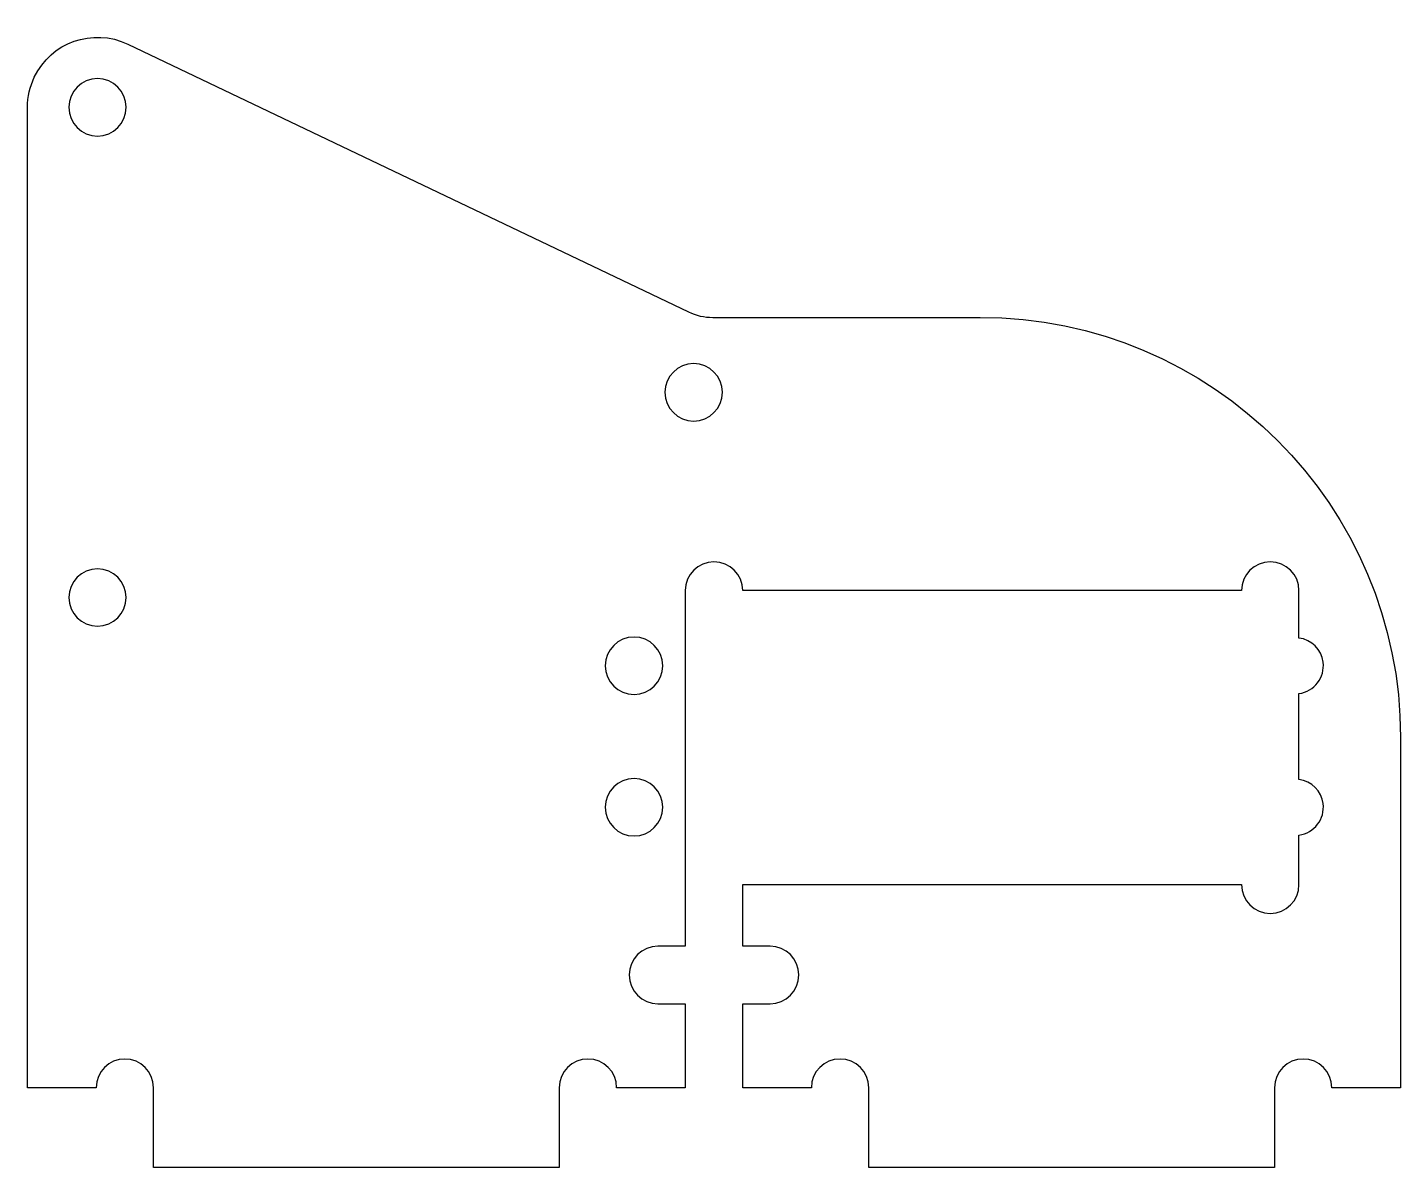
# Model space of a CAD drawing. Header units: inches. Extents: x 27.4 to 125.4, y 61.3 to 142.7.
import ezdxf

# ---------------------------------------------------------------- set-up
doc = ezdxf.new("R2010")
doc.units = ezdxf.units.IN
doc.header["$MEASUREMENT"] = 0

# ---------------------------------------------------------------- blocks, each defined once
blk = doc.blocks.new('block 2')
at = {"color": 7, "lineweight": 25}
blk.add_open_spline([(114.026, 102.458), (114.026, 103.59), (114.944, 104.508), (116.076, 104.508), (117.209, 104.508), (118.126, 103.59), (118.126, 102.458), (118.126, 102.458), (118.126, 99.067), (118.126, 99.067), (119.025, 98.949), (119.733, 98.242), (119.85, 97.343), (119.993, 96.248), (119.222, 95.244), (118.126, 95.101), (118.126, 95.101), (118.126, 88.967), (118.126, 88.967), (119.025, 88.849), (119.733, 88.142), (119.85, 87.243), (119.993, 86.148), (119.222, 85.144), (118.126, 85.001), (118.126, 85.001), (118.126, 81.458), (118.126, 81.458), (118.126, 80.326), (117.209, 79.408), (116.076, 79.408), (114.944, 79.408), (114.026, 80.326), (114.026, 81.458), (114.026, 81.458), (78.426, 81.458), (78.426, 81.458), (78.426, 81.458), (78.426, 77.058), (78.426, 77.058), (78.426, 77.058), (80.376, 77.058), (80.376, 77.058), (81.509, 77.058), (82.426, 76.14), (82.426, 75.008), (82.426, 73.876), (81.509, 72.958), (80.376, 72.958), (80.376, 72.958), (78.426, 72.958), (78.426, 72.958), (78.426, 72.958), (78.426, 66.958), (78.426, 66.958), (78.426, 66.958), (83.326, 66.958), (83.326, 66.958), (83.326, 68.09), (84.244, 69.008), (85.376, 69.008), (86.509, 69.008), (87.426, 68.09), (87.426, 66.958), (87.426, 66.958), (87.426, 61.258), (87.426, 61.258), (87.426, 61.258), (116.376, 61.258), (116.376, 61.258), (116.376, 61.258), (116.376, 66.958), (116.376, 66.958), (116.376, 68.09), (117.294, 69.008), (118.426, 69.008), (119.559, 69.008), (120.476, 68.09), (120.476, 66.958), (120.476, 66.958), (125.376, 66.958), (125.376, 66.958), (125.376, 66.958), (125.376, 91.958), (125.376, 91.958), (125.376, 108.526), (111.945, 121.958), (95.376, 121.958), (95.376, 121.958), (76.283, 121.958), (76.283, 121.958), (75.686, 121.958), (75.097, 122.091), (74.559, 122.348), (74.559, 122.348), (34.532, 141.47), (34.532, 141.47), (32.04, 142.66), (29.055, 141.605), (27.865, 139.113), (27.543, 138.44), (27.376, 137.704), (27.376, 136.958), (27.376, 136.958), (27.376, 66.958), (27.376, 66.958), (27.376, 66.958), (32.276, 66.958), (32.276, 66.958), (32.276, 68.09), (33.194, 69.008), (34.326, 69.008), (35.459, 69.008), (36.376, 68.09), (36.376, 66.958), (36.376, 66.958), (36.376, 61.258), (36.376, 61.258), (36.376, 61.258), (65.326, 61.258), (65.326, 61.258), (65.326, 61.258), (65.326, 66.958), (65.326, 66.958), (65.326, 68.09), (66.244, 69.008), (67.376, 69.008), (68.509, 69.008), (69.426, 68.09), (69.426, 66.958), (69.426, 66.958), (74.326, 66.958), (74.326, 66.958), (74.326, 66.958), (74.326, 72.958), (74.326, 72.958), (74.326, 72.958), (72.376, 72.958), (72.376, 72.958), (71.244, 72.958), (70.326, 73.876), (70.326, 75.008), (70.326, 76.14), (71.244, 77.058), (72.376, 77.058), (72.376, 77.058), (74.326, 77.058), (74.326, 77.058), (74.326, 77.058), (74.326, 102.458), (74.326, 102.458), (74.326, 103.59), (75.244, 104.508), (76.376, 104.508), (77.509, 104.508), (78.426, 103.59), (78.426, 102.458), (78.426, 102.458), (114.026, 102.458), (114.026, 102.458)], degree=3, knots=[0, 0, 0, 0, 1, 1, 1, 2, 2, 2, 3, 3, 3, 4, 4, 4, 5, 5, 5, 6, 6, 6, 7, 7, 7, 8, 8, 8, 9, 9, 9, 10, 10, 10, 11, 11, 11, 12, 12, 12, 13, 13, 13, 14, 14, 14, 15, 15, 15, 16, 16, 16, 17, 17, 17, 18, 18, 18, 19, 19, 19, 20, 20, 20, 21, 21, 21, 22, 22, 22, 23, 23, 23, 24, 24, 24, 25, 25, 25, 26, 26, 26, 27, 27, 27, 28, 28, 28, 29, 29, 29, 30, 30, 30, 31, 31, 31, 32, 32, 32, 33, 33, 33, 34, 34, 34, 35, 35, 35, 36, 36, 36, 37, 37, 37, 38, 38, 38, 39, 39, 39, 40, 40, 40, 41, 41, 41, 42, 42, 42, 43, 43, 43, 44, 44, 44, 45, 45, 45, 46, 46, 46, 47, 47, 47, 48, 48, 48, 49, 49, 49, 50, 50, 50, 51, 51, 51, 52, 52, 52, 53, 53, 53, 53], dxfattribs=at)
blk = doc.blocks.new('block 3')
at = {"color": 7, "lineweight": 25}
blk.add_open_spline([(30.326, 101.958), (30.326, 103.09), (31.244, 104.008), (32.376, 104.008), (33.509, 104.008), (34.426, 103.09), (34.426, 101.958), (34.426, 100.826), (33.509, 99.908), (32.376, 99.908), (31.244, 99.908), (30.326, 100.826), (30.326, 101.958), (30.326, 101.958), (30.326, 101.958), (30.326, 101.958)], degree=3, knots=[0, 0, 0, 0, 1, 1, 1, 2, 2, 2, 3, 3, 3, 4, 4, 4, 5, 5, 5, 5], dxfattribs=at)
blk = doc.blocks.new('block 4')
at = {"color": 7, "lineweight": 25}
blk.add_open_spline([(30.326, 136.958), (30.326, 138.09), (31.244, 139.008), (32.376, 139.008), (33.509, 139.008), (34.426, 138.09), (34.426, 136.958), (34.426, 135.826), (33.509, 134.908), (32.376, 134.908), (31.244, 134.908), (30.326, 135.826), (30.326, 136.958), (30.326, 136.958), (30.326, 136.958), (30.326, 136.958)], degree=3, knots=[0, 0, 0, 0, 1, 1, 1, 2, 2, 2, 3, 3, 3, 4, 4, 4, 5, 5, 5, 5], dxfattribs=at)
blk = doc.blocks.new('block 5')
at = {"color": 7, "lineweight": 25}
blk.add_open_spline([(72.875, 116.608), (72.875, 117.741), (73.793, 118.658), (74.925, 118.658), (76.057, 118.658), (76.975, 117.741), (76.975, 116.608), (76.975, 115.476), (76.057, 114.558), (74.925, 114.558), (73.793, 114.558), (72.875, 115.476), (72.875, 116.608), (72.875, 116.608), (72.875, 116.608), (72.875, 116.608)], degree=3, knots=[0, 0, 0, 0, 1, 1, 1, 2, 2, 2, 3, 3, 3, 4, 4, 4, 5, 5, 5, 5], dxfattribs=at)
blk = doc.blocks.new('block 6')
at = {"color": 7, "lineweight": 25}
blk.add_open_spline([(68.617, 86.984), (68.617, 88.116), (69.535, 89.034), (70.667, 89.034), (71.799, 89.034), (72.717, 88.116), (72.717, 86.984), (72.717, 85.851), (71.799, 84.934), (70.667, 84.934), (69.535, 84.934), (68.617, 85.851), (68.617, 86.984), (68.617, 86.984), (68.617, 86.984), (68.617, 86.984)], degree=3, knots=[0, 0, 0, 0, 1, 1, 1, 2, 2, 2, 3, 3, 3, 4, 4, 4, 5, 5, 5, 5], dxfattribs=at)
blk = doc.blocks.new('block 7')
at = {"color": 7, "lineweight": 25}
blk.add_open_spline([(68.617, 97.084), (68.617, 98.216), (69.535, 99.134), (70.667, 99.134), (71.799, 99.134), (72.717, 98.216), (72.717, 97.084), (72.717, 95.951), (71.799, 95.034), (70.667, 95.034), (69.535, 95.034), (68.617, 95.951), (68.617, 97.084), (68.617, 97.084), (68.617, 97.084), (68.617, 97.084)], degree=3, knots=[0, 0, 0, 0, 1, 1, 1, 2, 2, 2, 3, 3, 3, 4, 4, 4, 5, 5, 5, 5], dxfattribs=at)

msp = doc.modelspace()

# ---------------------------------------------------------------- block references
for name in ['block 2', 'block 4', 'block 5', 'block 3', 'block 7', 'block 6']:
    msp.add_blockref(name, (0, 0))

doc.saveas('drawing.dxf')
